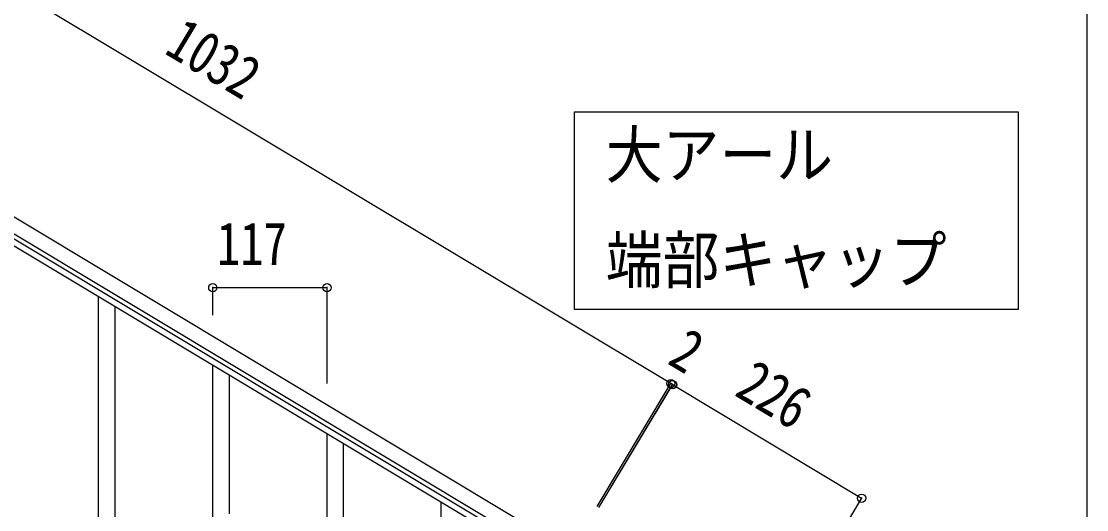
# Model space of a CAD drawing. Units: millimetres, scale not verified. Extents: x -4015 to 4015, y -2862 to 2860.
# Drawn here: x -1157 to -65, y -1154 to -654 of the extents above; entities that cross this region are included whole.
import ezdxf
from ezdxf.enums import TextEntityAlignment as Align

# ---------------------------------------------------------------- set-up
doc = ezdxf.new("R2010")
doc.units = ezdxf.units.MM
doc.header["$LTSCALE"] = 10
doc.layers.add('0-3_YKK_A1', color=4, linetype='Continuous')
doc.layers.add('0-4_YKK_D', color=6, linetype='Continuous')
doc.styles.add('ＭＳ ゴシック', font='')
doc.styles.get('ＭＳ ゴシック').set_extended_font_data('MS Gothic')

msp = doc.modelspace()

# ---------------------------------------------------------------- linework, layer by layer
at = {"layer": '0-3_YKK_A1'}
for p, q in [((-65.28, 2810.1), (-65.28, -2489.9)), ((-594.27, -1196.45), (-1479.24, -665.55)), ((-601.99, -1209.31), (-1486.96, -678.41)), ((-1401.25, -741.49), (-649.15, -1192.68)), ((-1398.17, -736.34), (-646.07, -1187.54)), ((-1077.67, -1588.96), (-1077.67, -935.61)), ((-1060.67, -1599.16), (-1060.67, -945.81)), ((-960.67, -1191.42), (-960.67, -1005.8)), ((-943.67, -1158.51), (-943.67, -1016)), ((-843.67, -1314.14), (-843.67, -1075.99)), ((-826.67, -1307.06), (-826.67, -1086.18)), ((-726.67, -1799.53), (-726.67, -1146.18))]:
    msp.add_line(p, q, dxfattribs=at)
msp.add_lwpolyline([(-135.63, -746.53), (-135.63, -949.08), (-590.19, -949.08), (-590.19, -746.53)], close=True, dxfattribs=at)
at = {"layer": '0-4_YKK_D'}
for p, q in [((-491.39, -1024.94), (-1376.35, -494.04)), ((-960.67, -954.8), (-960.67, -925.64)), ((-843.67, -926.64), (-960.67, -926.64)), ((-843.67, -1024.99), (-843.67, -925.64)), ((-567.01, -1151), (-490.87, -1024.08)), ((-567.01, -1151), (-490.87, -1024.09)), ((-565.29, -1152.03), (-489.16, -1025.11)), ((-565.29, -1152.03), (-489.07, -1025.17)), ((-489.67, -1025.97), (-491.39, -1024.94)), ((-489.58, -1026.03), (-295.86, -1142.42)), ((-371.57, -1268.43), (-295.35, -1141.57))]:
    msp.add_line(p, q, dxfattribs=at)
for centre in [(-960.67, -926.64), (-843.67, -926.64), (-491.39, -1024.94), (-491.39, -1024.94), (-489.67, -1025.97), (-489.58, -1026.03), (-295.86, -1142.42)]:
    msp.add_circle(centre, 4.25, dxfattribs=at)

# ---------------------------------------------------------------- texts
at = {"layer": '0-3_YKK_A1', "style": 'ＭＳ ゴシック', "width": 0.9}
for s, p in [('大アール', (-558.06, -828.35)), ('端部キャップ', (-558.06, -936.14))]:
    msp.add_text(s, height=47.42, dxfattribs=at).set_placement(p, align=Align.BOTTOM_LEFT)
at = {"layer": '0-4_YKK_D', "style": 'ＭＳ ゴシック', "width": 0.8}
for s, rotation, p in [('1032', 329.04, (-1018.46, -697.08)), ('2', 329.041, (-502.97, -1015.08)), ('226', 329, (-434.2, -1047.64))]:
    msp.add_text(s, height=43.99, rotation=rotation, dxfattribs=at).set_placement(p, align=Align.BOTTOM_LEFT)
msp.add_text('117', height=43.99, dxfattribs=at).set_placement((-956.57, -916.64), align=Align.BOTTOM_LEFT)

doc.saveas('drawing.dxf')
